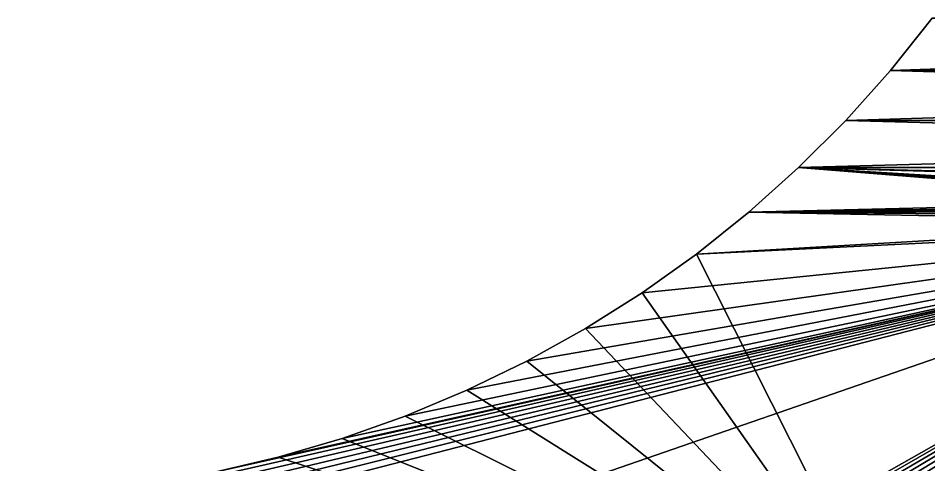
# Model space of a CAD drawing. Header units: millimetres. Extents: x -48.7 to 48.7, y -48.7 to 48.7.
# Drawn here: x -48.66 to -22.16, y 15.93 to 28.92 of the extents above; entities that cross this region are included whole.
import ezdxf

# ---------------------------------------------------------------- set-up
doc = ezdxf.new("R2010")
doc.units = ezdxf.units.MM
doc.header["$LTSCALE"] = 65.185185
for name, color, linetype in [('1', 7, 'CONTINUOUS'), ('117', 7, 'CONTINUOUS'), ('2', 7, 'CONTINUOUS'), ('99', 7, 'CONTINUOUS')]:
    doc.layers.add(name, color=color, linetype=linetype)

msp = doc.modelspace()

# ---------------------------------------------------------------- linework, layer by layer
at = {"layer": '1', "linetype": 'CONTINUOUS'}
for points in [[(-22.059, 28.922), (23.276, 27.399), (-23.276, 27.399), (-22.059, 28.922)], [(-23.276, 27.399), (24.575, 25.947), (-24.575, 25.947), (-23.276, 27.399)], [(23.276, 27.399), (24.575, 25.947), (-23.276, 27.399), (23.276, 27.399)], [(-24.575, 25.947), (25.947, 24.575), (-25.947, 24.575), (-24.575, 25.947)], [(24.575, 25.947), (25.947, 24.575), (-24.575, 25.947), (24.575, 25.947)], [(-27.399, 23.276), (-25.947, 24.575), (-10.163, 23.304), (-27.399, 23.276)], [(25.947, 24.575), (27.399, 23.276), (-25.947, 24.575), (25.947, 24.575)], [(-25.947, 24.575), (27.399, 23.276), (9.069, 23.563), (-25.947, 24.575)], [(-10.163, 23.304), (-25.947, 24.575), (-9.909, 23.426), (-10.163, 23.304)], [(-9.909, 23.426), (-25.947, 24.575), (-9.635, 23.512), (-9.909, 23.426)], [(-9.635, 23.512), (-25.947, 24.575), (-9.355, 23.558), (-9.635, 23.512)], [(-9.355, 23.558), (-25.947, 24.575), (-9.069, 23.563), (-9.355, 23.558)], [(-9.069, 23.563), (-25.947, 24.575), (9.069, 23.563), (-9.069, 23.563)], [(-28.922, 22.059), (-27.399, 23.276), (-10.614, 22.953), (-28.922, 22.059)], [(-10.398, 23.147), (-27.399, 23.276), (-10.163, 23.304), (-10.398, 23.147)], [(-10.614, 22.953), (-27.399, 23.276), (-10.398, 23.147), (-10.614, 22.953)], [(-22.917, 10.16), (-28.922, 22.059), (-10.614, 22.953), (-22.917, 10.16)], [(-30.502, 20.934), (-28.922, 22.059), (-22.917, 10.16), (-30.502, 20.934)], [(-32.149, 19.895), (-30.502, 20.934), (-22.917, 10.16), (-32.149, 19.895)], [(-33.853, 18.948), (-32.149, 19.895), (-22.917, 10.16), (-33.853, 18.948)], [(-35.599, 18.1), (-33.853, 18.948), (-22.917, 10.16), (-35.599, 18.1)], [(-37.395, 17.349), (-35.599, 18.1), (-22.917, 10.16), (-37.395, 17.349)], [(-39.233, 16.698), (-37.395, 17.349), (-22.917, 10.16), (-39.233, 16.698)], [(-41.096, 16.152), (-39.233, 16.698), (-22.917, 10.16), (-41.096, 16.152)], [(-42.983, 15.711), (-41.096, 16.152), (-22.917, 10.16), (-42.983, 15.711)]]:
    msp.add_3dface(points, dxfattribs=at)
at = {"layer": '117', "linetype": 'CONTINUOUS'}
for points in [[(-22.917, 10.16), (-10.614, 22.953), (-22.917, 10.16, 3.175), (-22.917, 10.16)], [(-22.917, 10.16, 3.175), (-10.614, 22.953), (-10.614, 22.953, 3.175), (-22.917, 10.16, 3.175)]]:
    msp.add_3dface(points, dxfattribs=at)
at = {"layer": '2', "linetype": 'CONTINUOUS'}
for points in [[(-22.059, 28.922, 3.175), (-23.276, 27.399, 3.175), (22.059, 28.922, 3.175), (-22.059, 28.922, 3.175)], [(22.059, 28.922, 3.175), (-23.276, 27.399, 3.175), (23.276, 27.399, 3.175), (22.059, 28.922, 3.175)], [(-23.276, 27.399, 3.175), (-24.575, 25.947, 3.175), (23.276, 27.399, 3.175), (-23.276, 27.399, 3.175)], [(23.276, 27.399, 3.175), (-24.575, 25.947, 3.175), (24.575, 25.947, 3.175), (23.276, 27.399, 3.175)], [(-24.575, 25.947, 3.175), (-25.947, 24.575, 3.175), (24.575, 25.947, 3.175), (-24.575, 25.947, 3.175)], [(24.575, 25.947, 3.175), (-25.947, 24.575, 3.175), (25.947, 24.575, 3.175), (24.575, 25.947, 3.175)], [(-25.947, 24.575, 3.175), (-27.399, 23.276, 3.175), (25.947, 24.575, 3.175), (-25.947, 24.575, 3.175)], [(25.947, 24.575, 3.175), (-27.399, 23.276, 3.175), (-9.069, 23.563, 3.175), (25.947, 24.575, 3.175)], [(-9.069, 23.563, 3.175), (-27.399, 23.276, 3.175), (-9.355, 23.558, 3.175), (-9.069, 23.563, 3.175)], [(-9.355, 23.558, 3.175), (-27.399, 23.276, 3.175), (-9.635, 23.512, 3.175), (-9.355, 23.558, 3.175)], [(-9.635, 23.512, 3.175), (-27.399, 23.276, 3.175), (-9.909, 23.426, 3.175), (-9.635, 23.512, 3.175)], [(-9.909, 23.426, 3.175), (-27.399, 23.276, 3.175), (-10.163, 23.304, 3.175), (-9.909, 23.426, 3.175)], [(-27.399, 23.276, 3.175), (-28.922, 22.059, 3.175), (-10.398, 23.147, 3.175), (-27.399, 23.276, 3.175)], [(-10.398, 23.147, 3.175), (-28.922, 22.059, 3.175), (-10.614, 22.953, 3.175), (-10.398, 23.147, 3.175)], [(-10.163, 23.304, 3.175), (-27.399, 23.276, 3.175), (-10.398, 23.147, 3.175), (-10.163, 23.304, 3.175)], [(-48.66, 13.151, 3.175), (-43.2, 11.684, 3.175), (-10.614, 22.953, 3.175), (-48.66, 13.151, 3.175)], [(-48.64, 13.425, 3.175), (-48.66, 13.151, 3.175), (-10.614, 22.953, 3.175), (-48.64, 13.425, 3.175)], [(-48.587, 13.687, 3.175), (-48.64, 13.425, 3.175), (-10.614, 22.953, 3.175), (-48.587, 13.687, 3.175)], [(-48.5, 13.936, 3.175), (-48.587, 13.687, 3.175), (-10.614, 22.953, 3.175), (-48.5, 13.936, 3.175)], [(-48.377, 14.176, 3.175), (-48.5, 13.936, 3.175), (-10.614, 22.953, 3.175), (-48.377, 14.176, 3.175)], [(-48.223, 14.399, 3.175), (-48.377, 14.176, 3.175), (-10.614, 22.953, 3.175), (-48.223, 14.399, 3.175)], [(-42.983, 15.711, 3.175), (-48.223, 14.399, 3.175), (-10.614, 22.953, 3.175), (-42.983, 15.711, 3.175)], [(-43.2, 11.684, 3.175), (-30.5, 11.684, 3.175), (-10.614, 22.953, 3.175), (-43.2, 11.684, 3.175)], [(-41.096, 16.152, 3.175), (-42.983, 15.711, 3.175), (-10.614, 22.953, 3.175), (-41.096, 16.152, 3.175)], [(-39.233, 16.698, 3.175), (-41.096, 16.152, 3.175), (-10.614, 22.953, 3.175), (-39.233, 16.698, 3.175)], [(-37.395, 17.349, 3.175), (-39.233, 16.698, 3.175), (-10.614, 22.953, 3.175), (-37.395, 17.349, 3.175)], [(-35.599, 18.1, 3.175), (-37.395, 17.349, 3.175), (-10.614, 22.953, 3.175), (-35.599, 18.1, 3.175)], [(-33.853, 18.948, 3.175), (-35.599, 18.1, 3.175), (-10.614, 22.953, 3.175), (-33.853, 18.948, 3.175)], [(-32.149, 19.895, 3.175), (-33.853, 18.948, 3.175), (-10.614, 22.953, 3.175), (-32.149, 19.895, 3.175)], [(-30.502, 20.934, 3.175), (-32.149, 19.895, 3.175), (-10.614, 22.953, 3.175), (-30.502, 20.934, 3.175)], [(-28.922, 22.059, 3.175), (-30.502, 20.934, 3.175), (-10.614, 22.953, 3.175), (-28.922, 22.059, 3.175)], [(-30.5, 11.684, 3.175), (-30.261, 11.666, 3.175), (-10.614, 22.953, 3.175), (-30.5, 11.684, 3.175)], [(-30.261, 11.666, 3.175), (-30.029, 11.61, 3.175), (-10.614, 22.953, 3.175), (-30.261, 11.666, 3.175)], [(-30.029, 11.61, 3.175), (-29.807, 11.518, 3.175), (-10.614, 22.953, 3.175), (-30.029, 11.61, 3.175)], [(-29.807, 11.518, 3.175), (-29.605, 11.394, 3.175), (-10.614, 22.953, 3.175), (-29.807, 11.518, 3.175)], [(-29.605, 11.394, 3.175), (-29.421, 11.237, 3.175), (-10.614, 22.953, 3.175), (-29.605, 11.394, 3.175)], [(-29.421, 11.237, 3.175), (-29.267, 11.057, 3.175), (-10.614, 22.953, 3.175), (-29.421, 11.237, 3.175)], [(-29.267, 11.057, 3.175), (-29.141, 10.851, 3.175), (-10.614, 22.953, 3.175), (-29.267, 11.057, 3.175)], [(-29.141, 10.851, 3.175), (-29.05, 10.632, 3.175), (-10.614, 22.953, 3.175), (-29.141, 10.851, 3.175)], [(-29.05, 10.632, 3.175), (-28.995, 10.402, 3.175), (-10.614, 22.953, 3.175), (-29.05, 10.632, 3.175)], [(-28.995, 10.402, 3.175), (-28.975, 10.16, 3.175), (-10.614, 22.953, 3.175), (-28.995, 10.402, 3.175)], [(-28.975, 10.16, 3.175), (-22.917, 10.16, 3.175), (-10.614, 22.953, 3.175), (-28.975, 10.16, 3.175)]]:
    msp.add_3dface(points, dxfattribs=at)
at = {"layer": '99', "linetype": 'CONTINUOUS'}
for points in [[(-22.059, 28.922), (-23.276, 27.399), (-22.059, 28.922, 3.175), (-22.059, 28.922)], [(-23.276, 27.399), (-23.276, 27.399, 3.175), (-22.059, 28.922, 3.175), (-23.276, 27.399)], [(-23.276, 27.399), (-24.575, 25.947), (-23.276, 27.399, 3.175), (-23.276, 27.399)], [(-24.575, 25.947), (-24.575, 25.947, 3.175), (-23.276, 27.399, 3.175), (-24.575, 25.947)], [(-24.575, 25.947), (-25.947, 24.575), (-24.575, 25.947, 3.175), (-24.575, 25.947)], [(-25.947, 24.575), (-25.947, 24.575, 3.175), (-24.575, 25.947, 3.175), (-25.947, 24.575)], [(-25.947, 24.575), (-27.399, 23.276), (-25.947, 24.575, 3.175), (-25.947, 24.575)], [(-27.399, 23.276), (-27.399, 23.276, 3.175), (-25.947, 24.575, 3.175), (-27.399, 23.276)], [(-27.399, 23.276), (-28.922, 22.059), (-27.399, 23.276, 3.175), (-27.399, 23.276)], [(-28.922, 22.059), (-28.922, 22.059, 3.175), (-27.399, 23.276, 3.175), (-28.922, 22.059)], [(-28.922, 22.059), (-30.502, 20.934), (-28.922, 22.059, 3.175), (-28.922, 22.059)], [(-30.502, 20.934), (-30.502, 20.934, 3.175), (-28.922, 22.059, 3.175), (-30.502, 20.934)], [(-30.502, 20.934), (-32.149, 19.895), (-30.502, 20.934, 3.175), (-30.502, 20.934)], [(-32.149, 19.895), (-32.149, 19.895, 3.175), (-30.502, 20.934, 3.175), (-32.149, 19.895)], [(-32.149, 19.895), (-33.853, 18.948), (-32.149, 19.895, 3.175), (-32.149, 19.895)], [(-33.853, 18.948), (-33.853, 18.948, 3.175), (-32.149, 19.895, 3.175), (-33.853, 18.948)], [(-33.853, 18.948), (-35.599, 18.1), (-33.853, 18.948, 3.175), (-33.853, 18.948)], [(-35.599, 18.1), (-35.599, 18.1, 3.175), (-33.853, 18.948, 3.175), (-35.599, 18.1)], [(-35.599, 18.1), (-37.395, 17.349), (-35.599, 18.1, 3.175), (-35.599, 18.1)], [(-37.395, 17.349), (-37.395, 17.349, 3.175), (-35.599, 18.1, 3.175), (-37.395, 17.349)], [(-37.395, 17.349), (-39.233, 16.698), (-37.395, 17.349, 3.175), (-37.395, 17.349)], [(-39.233, 16.698), (-39.233, 16.698, 3.175), (-37.395, 17.349, 3.175), (-39.233, 16.698)], [(-39.233, 16.698), (-41.096, 16.152), (-39.233, 16.698, 3.175), (-39.233, 16.698)], [(-41.096, 16.152), (-41.096, 16.152, 3.175), (-39.233, 16.698, 3.175), (-41.096, 16.152)], [(-41.096, 16.152), (-42.983, 15.711), (-41.096, 16.152, 3.175), (-41.096, 16.152)], [(-42.983, 15.711), (-42.983, 15.711, 3.175), (-41.096, 16.152, 3.175), (-42.983, 15.711)]]:
    msp.add_3dface(points, dxfattribs=at)

doc.saveas('drawing.dxf')
